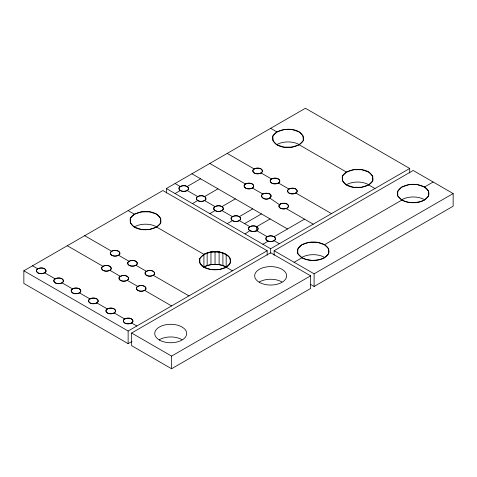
<?xml version="1.0" encoding="UTF-8"?>
<svg xmlns="http://www.w3.org/2000/svg" width="477" height="477" viewBox="0 0 477 477"><rect width="100%" height="100%" fill="white"/><g stroke="black" fill="none" stroke-linecap="round" stroke-linejoin="round"><path stroke-width="0.72" d="M279.433 204.669C277.042 209.099 285.628 210.184 287.947 207.507C290.332 203.077 281.752 201.998 279.433 204.669L269.785 198.062C264.133 201.968 256.572 193.662 266.309 193.215C275.843 193.519 268.778 202.123 262.833 198.062L261.563 196.786L261.563 195.32L262.833 194.05L265.039 193.31L267.579 193.31L269.785 194.05L271.055 195.32L271.055 196.786L269.785 198.062M37.755 268.807L36.485 270.077C36.145 274.519 44.027 274.728 45.977 271.544C46.317 267.108 38.434 266.893 36.485 270.077L36.485 271.544L37.755 272.82L39.961 273.554L42.501 273.554L44.707 272.82L45.977 271.544L45.977 270.077L44.707 268.807L42.501 268.068L39.961 268.068L37.755 268.807L32.537 265.796M55.135 278.842L53.865 280.112C53.525 284.554 61.408 284.763 63.358 281.579C63.697 277.143 55.815 276.928 53.865 280.112L53.865 281.579L55.135 282.855L57.341 283.588L59.881 283.588L62.088 282.855L63.358 281.579L63.358 280.112L62.088 278.842L59.881 278.103L57.341 278.103L55.135 278.842L44.707 272.82M134.389 214.215L130.316 218.287C128.122 232.549 155.335 232.794 160.713 222.992C162.907 208.729 135.695 208.485 130.316 218.287L130.316 222.992L134.389 227.064L141.442 229.413L149.587 229.413L156.641 227.064L160.713 222.992L160.713 218.287L156.641 214.215L149.587 211.866L141.442 211.866L134.389 214.215L128.134 210.607M72.516 288.877L71.246 290.147C70.906 294.589 78.788 294.798 80.738 291.614C81.078 287.178 73.19 286.963 71.246 290.147L71.246 291.614L72.516 292.89L74.722 293.623L77.262 293.623L79.468 292.89L80.738 291.614L80.738 290.147L79.468 288.877L77.262 288.138L74.722 288.138L72.516 288.877L62.088 282.855M111.624 251.242L110.348 252.518C110.014 256.96 117.897 257.169 119.846 253.985C120.18 249.549 112.298 249.334 110.348 252.518L110.348 253.985L111.624 255.261L113.824 255.994L116.37 255.994L118.576 255.261L119.846 253.985L119.846 252.518L118.576 251.242L116.37 250.508L113.824 250.508L111.624 251.242L84.679 235.692M180.276 186.519L179 187.795C178.666 192.237 186.549 192.446 188.498 189.262C188.838 184.826 180.95 184.611 179 187.795L179 189.262L180.276 190.538L182.476 191.271L185.022 191.271L187.228 190.538L188.498 189.262L188.498 187.795L187.228 186.519L185.022 185.786L182.476 185.786L180.276 186.519L175.059 183.514M102.931 266.297L101.661 267.567C101.321 272.009 109.209 272.218 111.159 269.04C111.493 264.598 103.61 264.383 101.661 267.567L101.661 269.04L102.931 270.31L105.137 271.043L107.683 271.043L109.883 270.31L111.159 269.04L111.159 267.567L109.883 266.297L107.683 265.564L105.137 265.564L102.931 266.297L67.299 245.727M89.897 298.906L88.627 300.182C88.287 304.624 96.169 304.833 98.119 301.649C98.459 297.213 90.57 296.998 88.627 300.182L88.627 301.649L89.897 302.925L92.103 303.658L94.643 303.658L96.849 302.925L98.119 301.649L98.119 300.182L96.849 298.906L94.643 298.173L92.103 298.173L89.897 298.906L79.468 292.89M129.005 261.277L127.729 262.553C127.395 266.995 135.277 267.203 137.227 264.019C137.561 259.577 129.678 259.369 127.729 262.553L127.729 264.019L129.005 265.295L131.205 266.029L133.751 266.029L135.957 265.295L137.227 264.019L137.227 262.553L135.957 261.277L133.751 260.543L131.205 260.543L129.005 261.277L118.576 255.261M197.657 196.554L196.381 197.83C196.047 202.266 203.929 202.481 205.879 199.297C206.219 194.855 198.331 194.646 196.381 197.83L196.381 199.297L197.657 200.573L199.857 201.306L202.403 201.306L204.609 200.573L205.879 199.297L205.879 197.83L204.609 196.554L202.403 195.82L199.857 195.82L197.657 196.554L187.228 190.538M120.311 276.332L119.041 277.602C118.701 282.044 126.59 282.253 128.54 279.075C128.873 274.633 120.991 274.418 119.041 277.602L119.041 279.075L120.311 280.345L122.517 281.078L125.063 281.078L127.264 280.345L128.54 279.075L128.54 277.602L127.264 276.332L125.063 275.599L122.517 275.599L120.311 276.332L109.883 270.31M276.91 131.932L272.838 136.005C270.644 150.267 297.857 150.511 303.235 140.709C305.423 126.447 278.216 126.196 272.838 136.005L272.838 140.709L276.91 144.781L283.964 147.131L292.109 147.131L299.162 144.781L303.235 140.709L303.235 136.005L299.162 131.932L292.109 129.583L283.964 129.583L276.91 131.932L270.656 128.319M107.277 308.941L106.007 310.217C105.667 314.659 113.55 314.868 115.5 311.684C115.839 307.242 107.951 307.033 106.007 310.217L106.007 311.684L107.277 312.96L109.483 313.693L112.023 313.693L114.23 312.96L115.5 311.684L115.5 310.217L114.23 308.941L112.023 308.208L109.483 308.208L107.277 308.941L96.849 302.925M146.385 271.312L145.109 272.588C144.775 277.024 152.658 277.238 154.608 274.054C154.942 269.612 147.059 269.404 145.109 272.588L145.109 274.054L146.385 275.33L148.585 276.064L151.131 276.064L153.338 275.33L154.608 274.054L154.608 272.588L153.338 271.312L151.131 270.578L148.585 270.578L146.385 271.312L135.957 265.295M215.038 206.589L213.762 207.865C213.428 212.301 221.31 212.515 223.26 209.331C223.6 204.889 215.711 204.681 213.762 207.865L213.762 209.331L215.038 210.607L217.238 211.341L219.784 211.341L221.99 210.607L223.26 209.331L223.26 207.865L221.99 206.589L219.784 205.855L217.238 205.855L215.038 206.589L204.609 200.573M254.14 168.959L252.87 170.235C252.536 174.671 260.418 174.886 262.368 171.702C262.702 167.26 254.819 167.051 252.87 170.235L252.87 171.702L254.14 172.972L256.346 173.711L258.892 173.711L261.092 172.972L262.368 171.702L262.368 170.235L261.092 168.959L258.892 168.226L256.346 168.226L254.14 168.959L227.201 153.409M137.692 286.367L136.422 287.637C136.082 292.079 143.971 292.288 145.92 289.11C146.254 284.668 138.372 284.453 136.422 287.637L136.422 289.11L137.692 290.38L139.898 291.113L142.444 291.113L144.644 290.38L145.92 289.11L145.92 287.637L144.644 286.367L142.444 285.634L139.898 285.634L137.692 286.367L127.264 280.345M245.452 184.015L244.182 185.285C243.842 189.727 251.725 189.935 253.675 186.751C254.014 182.315 246.132 182.101 244.182 185.285L244.182 186.751L245.452 188.027L247.658 188.761L250.198 188.761L252.405 188.027L253.675 186.751L253.675 185.285L252.405 184.015L250.198 183.281L247.658 183.281L245.452 184.015L209.82 163.444M124.658 318.976L123.382 320.252C123.048 324.688 130.931 324.903 132.88 321.719C133.22 317.277 125.332 317.068 123.382 320.252L123.382 321.719L124.658 322.995L126.858 323.728L129.404 323.728L131.61 322.995L132.88 321.719L132.88 320.252L131.61 318.976L129.404 318.242L126.858 318.242L124.658 318.976L114.23 312.96M232.418 216.624L231.142 217.9C230.808 222.336 238.691 222.55 240.641 219.366C240.98 214.924 233.092 214.716 231.142 217.9L231.142 219.366L232.418 220.636L234.618 221.376L237.164 221.376L239.371 220.636L240.641 219.366L240.641 217.9L239.371 216.624L237.164 215.89L234.618 215.89L232.418 216.624L221.99 210.607M271.52 178.994L270.25 180.27C269.916 184.706 277.799 184.921 279.749 181.737C280.082 177.295 272.2 177.086 270.25 180.27L270.25 181.737L271.52 183.007L273.726 183.746L276.272 183.746L278.473 183.007L279.749 181.737L279.749 180.27L278.473 178.994L276.272 178.261L273.726 178.261L271.52 178.994L261.092 172.972M203.912 254.354L203.912 266.995C210.715 263.405 219.348 263.447 226.164 266.995L226.164 254.354L219.11 252.005L210.965 252.005L203.912 254.354L199.839 258.427C195.731 274.996 239.508 272.743 228.662 256.232C220.666 249.721 206.201 249.698 199.839 258.427L199.839 263.131L203.912 267.203L210.965 269.553L219.11 269.553L226.164 267.203L230.236 263.131L230.236 258.427C224.285 250.383 212.229 250.21 203.912 254.354L156.641 227.064M288.901 189.029L287.631 190.305C287.297 194.741 295.18 194.956 297.129 191.772C297.463 187.33 289.581 187.121 287.631 190.305L287.631 191.772L288.901 193.042L291.107 193.781L293.653 193.781L295.853 193.042L297.129 191.772L297.129 190.305L295.853 189.029L293.653 188.296L291.107 188.296L288.901 189.029L278.473 183.007M267.18 236.693L265.904 237.969C265.57 242.405 273.452 242.62 275.402 239.436C275.736 234.994 267.853 234.785 265.904 237.969L265.904 239.436L267.18 240.706L269.38 241.445L271.926 241.445L274.132 240.706L275.402 239.436L275.402 237.969L274.132 236.693L271.926 235.96L269.38 235.96L267.18 236.693L256.632 230.606M346.433 172.072L342.361 176.144C340.167 190.401 367.373 190.651 372.758 180.843C374.946 166.586 347.739 166.336 342.361 176.144L342.361 180.843L346.433 184.915L353.487 187.27L361.632 187.27L368.685 184.915L372.758 180.843L372.758 176.144L368.685 172.072L361.632 169.717L353.487 169.717L346.433 172.072L299.162 144.781M245.035 233.945L249.918 230.606M131.998 341.431L128.134 343.661L23.85 283.451L23.85 270.811L162.895 190.538L267.18 250.741L267.18 255.207M166.372 192.988L166.372 188.528L305.417 108.249L409.701 168.459L409.701 172.918M175.059 193.549L180.276 190.538M187.228 186.519L200.602 178.797M192.44 203.578L197.657 200.573M204.609 196.554L217.983 188.832M209.82 213.613L215.038 210.607M221.99 206.589L235.364 198.867M227.201 223.647L232.418 220.636M239.371 216.624L252.744 208.902M244.582 223.647L261.432 213.923M270.125 218.937L256.632 226.73L256.632 231.19M274.132 236.693L304.517 219.152M262.863 244.236L268.193 241.159M23.85 270.811L128.134 331.02L267.18 250.741M166.372 188.528L270.656 248.738L409.701 168.459M131.61 333.024L270.656 252.75L310.628 275.831L310.628 288.472L171.583 368.751L131.61 345.67L131.61 333.024L171.583 356.104L310.628 275.831M274.132 255.207L274.132 250.741L413.177 170.468L453.15 193.549L453.15 206.189L314.104 286.462L310.235 284.232M294.118 262.284L301.941 257.765C310.288 261.688 322.923 262.028 328.671 253.633C331.092 245.22 319.679 241.851 313.234 242.018C306.794 241.851 295.382 245.22 297.803 253.633C303.521 262.1 316.179 261.462 324.533 257.765L328.671 253.633L328.671 248.857L324.533 244.725L317.372 242.334L309.102 242.334L301.941 244.725L297.803 248.857L297.803 253.633L301.941 257.765M324.533 244.725L401.878 200.066C410.226 203.989 422.861 204.329 428.608 195.934C431.029 187.521 419.617 184.152 413.177 184.319C406.732 184.152 395.32 187.521 397.74 195.934C403.464 204.4 416.117 203.762 424.47 200.066L428.608 195.934L428.608 191.158L424.47 187.026L417.309 184.635L409.039 184.635L401.878 187.026L397.74 191.158L397.74 195.934L401.878 200.066M424.47 187.026L433.164 182.005M274.132 250.741L314.104 273.822L453.15 193.549M203.912 266.995C210.739 263.507 219.348 263.423 226.164 266.995M368.685 184.915L374.94 188.528M295.853 193.042L331.485 213.613M252.405 188.027L262.833 194.05M286.146 208.544L313.204 224.166M191.909 173.783L287.506 228.972M239.371 220.636L249.799 226.658M274.132 240.706L279.343 243.717M226.164 267.203L232.418 270.811M153.338 275.33L188.964 295.901M144.644 290.38L171.583 305.936M131.61 322.995L136.821 326M314.104 273.822L314.104 286.462M270.656 248.738L270.656 253.198M222.902 252.911L222.902 265.552M219.11 252.005L219.11 264.646M215.038 251.695L215.038 264.336M210.965 252.005L210.965 264.646M207.167 252.911L207.167 265.552M171.583 356.104L171.583 368.751M128.134 331.02L128.134 343.661M134.389 226.855A15.735 9.087 0 0 1 156.641 226.855M401.878 199.666A15.979 9.224 0 0 1 424.47 199.666M301.941 257.365A15.979 9.224 0 0 1 324.533 257.365M276.91 144.573A15.735 9.087 0 0 1 299.162 144.573M346.433 184.712A15.735 9.087 0 0 1 368.685 184.712M259.357 281.949A15.979 9.224 0 0 1 281.949 281.949M159.419 339.648A15.979 9.224 0 0 1 182.011 339.648M280.214 204.084L278.944 205.354L278.944 206.821L280.214 208.097L282.42 208.831L284.96 208.831L287.166 208.097L288.436 206.821L288.436 205.354L287.166 204.084L284.96 203.345L282.42 203.345L280.214 204.084M250.902 231.041A4.746 2.743 0 0 0 258.021 228.668A4.746 2.743 0 0 0 250.902 226.295A4.746 2.743 0 0 0 250.902 231.041M249.799 230.671A4.913 2.838 0 0 0 258.021 229.401A4.913 2.838 0 0 0 251.999 225.925A4.913 2.838 0 0 0 249.799 230.671M259.357 282.354A15.979 9.224 0 0 0 286.087 278.216A15.979 9.224 0 0 0 266.518 266.917A15.979 9.224 0 0 0 259.357 282.354M159.419 340.053A15.979 9.224 0 0 0 186.149 335.915A15.979 9.224 0 0 0 166.58 324.616A15.979 9.224 0 0 0 159.419 340.053"/></g></svg>
